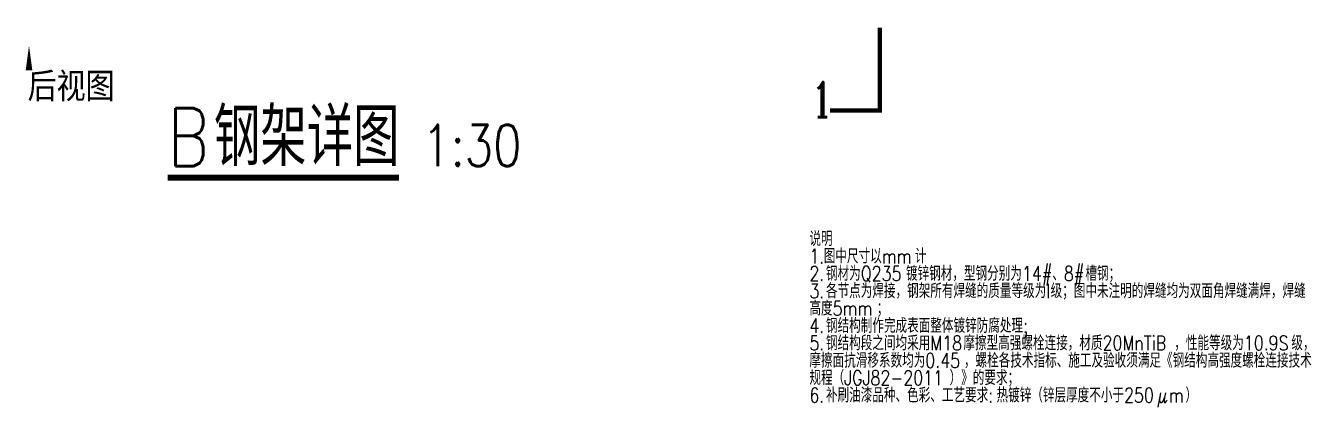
# Model space of a CAD drawing. Header units: millimetres. Extents: x -1471591 to 944464, y -468930 to 547002.
# Drawn here: x -976496 to -970285, y 17810 to 19654 of the extents above; entities that cross this region are included whole.
import ezdxf

# ---------------------------------------------------------------- set-up
doc = ezdxf.new("R2010")
doc.units = ezdxf.units.MM
doc.header["$LTSCALE"] = 10
doc.layers.add('DIM_SYMB', color=3, linetype='Continuous')
doc.layers.add('PUB_TEXT', color=7, linetype='Continuous')
doc.styles.add('_TCH_DIM', font='SIMPLEX.shx', dxfattribs={"bigfont": 'hztxt.shx'})
doc.styles.add('_TCH_LABEL', font='COMPLEX', dxfattribs={"bigfont": 'GBCBIG'})
doc.styles.get("Standard").update_dxf_attribs({"font": 'simplex.shx', "width": 0.8, "bigfont": 'hztxt.shx'})

msp = doc.modelspace()

# ---------------------------------------------------------------- linework, layer by layer
at = {"layer": 'DIM_SYMB'}
for points, const_width in [([(-972369.8, 19643.6), (-972369.8, 19243.6), (-972609.8, 19243.6)], 20), ([(-975810.4, 18919.3), (-974692.6, 18919.3)], 28)]:
    msp.add_lwpolyline(points, dxfattribs=dict(at, const_width=const_width))
msp.add_lwpolyline([(-976479.6, 19241.9, 0, 0, 0), (-976479.6, 19557.9, 0, 32, 0), (-976479.6, 19437.9, 0, 0, 0)], format="xyseb", dxfattribs=at)

# ---------------------------------------------------------------- texts
at = {"layer": 'PUB_TEXT', "color": 7, "style": '_TCH_DIM'}
msp.add_text('后视图', height=140, dxfattribs=at).set_placement((-976486.3, 19288.5))
at = {"layer": 'PUB_TEXT', "color": 7, "style": '_TCH_LABEL', "width": 0.705882}
msp.add_text('1', height=170, dxfattribs=at).set_placement((-972700.6, 19211.7))
at = {"layer": 'PUB_TEXT', "color": 7, "width": 0.8}
for s, height, p in [('B', 280, (-975810.4, 18975.3)), ('钢架详图', 280, (-975586.4, 18975.3)), ('1:30', 200, (-974580.6, 18975.3))]:
    msp.add_text(s, height=height, dxfattribs=at).set_placement(p)
at = {"layer": 'PUB_TEXT', "width": 0.8}
for s, p in [('说明', (-972709.9, 18589.1)), ('1.', (-972709.9, 18505.1)), ('图中尺寸以', (-972640.6, 18505.1)), ('计', (-972200.6, 18505.1)), ('mm', (-972360.6, 18505.1)), ('2.', (-972709.9, 18421.1)), ('钢材为', (-972629.9, 18421.1)), ('Q235', (-972461.9, 18421.1)), ('镀锌钢材，型钢分别为', (-972243.3, 18421.1)), ('14#', (-971683.3, 18421.1)), ('、', (-971536.6, 18421.1)), ('8#', (-971480.6, 18421.1)), ('槽钢；', (-971376.6, 18421.1)), ('3.', (-972709.9, 18337.1)), ('各节点为焊接，钢架所有焊缝的质量等级为', (-972629.9, 18337.1)), ('I', (-971565.9, 18337.1)), ('级；图中未注明的焊缝均为双面角焊缝满焊，焊缝', (-971544.6, 18337.1)), ('高度', (-972709.9, 18253.1)), ('5mm', (-972597.9, 18253.1)), ('；', (-972384.6, 18253.1)), ('4.', (-972709.9, 18169.1)), ('钢结构制作完成表面整体镀锌防腐处理', (-972629.9, 18169.1)), (';', (-971677.9, 18169.1)), ('5.', (-972709.9, 18085.1)), ('钢结构段之间均采用', (-972629.9, 18085.1)), ('M18', (-972125.9, 18085.1)), ('摩擦型高强螺栓连接，材质', (-971965.9, 18085.1)), ('20MnTiB', (-971293.9, 18085.1)), ('，性能等级为', (-970947.3, 18085.1)), ('10.9S', (-970611.3, 18085.1)), ('级，', (-970381.9, 18085.1)), ('摩擦面抗滑移系数均为', (-972709.9, 18001.1)), ('，螺栓各技术指标、施工及验收须满足《钢结构高强度螺栓连接技术', (-971963.3, 18001.1)), ('0.45', (-972149.9, 18001.1)), ('规程（', (-972709.9, 17917.1)), ('JGJ82-2011', (-972541.9, 17917.1)), ('）》的要求；', (-972032.6, 17917.1)), ('6.', (-972709.9, 17833.1)), ('补刷油漆品种、色彩、工艺要求', (-972629.9, 17833.1)), ('热镀锌（锌层厚度不小于', (-971805.9, 17833.1)), ('250', (-971189.9, 17833.1)), ('）', (-970893.5, 17833.1)), (':', (-971845.9, 17833.1)), ('μ', (-971029.9, 17833.1)), ('m', (-970973.5, 17833.1))]:
    msp.add_text(s, height=70, dxfattribs=at).set_placement(p)

doc.saveas('drawing.dxf')
